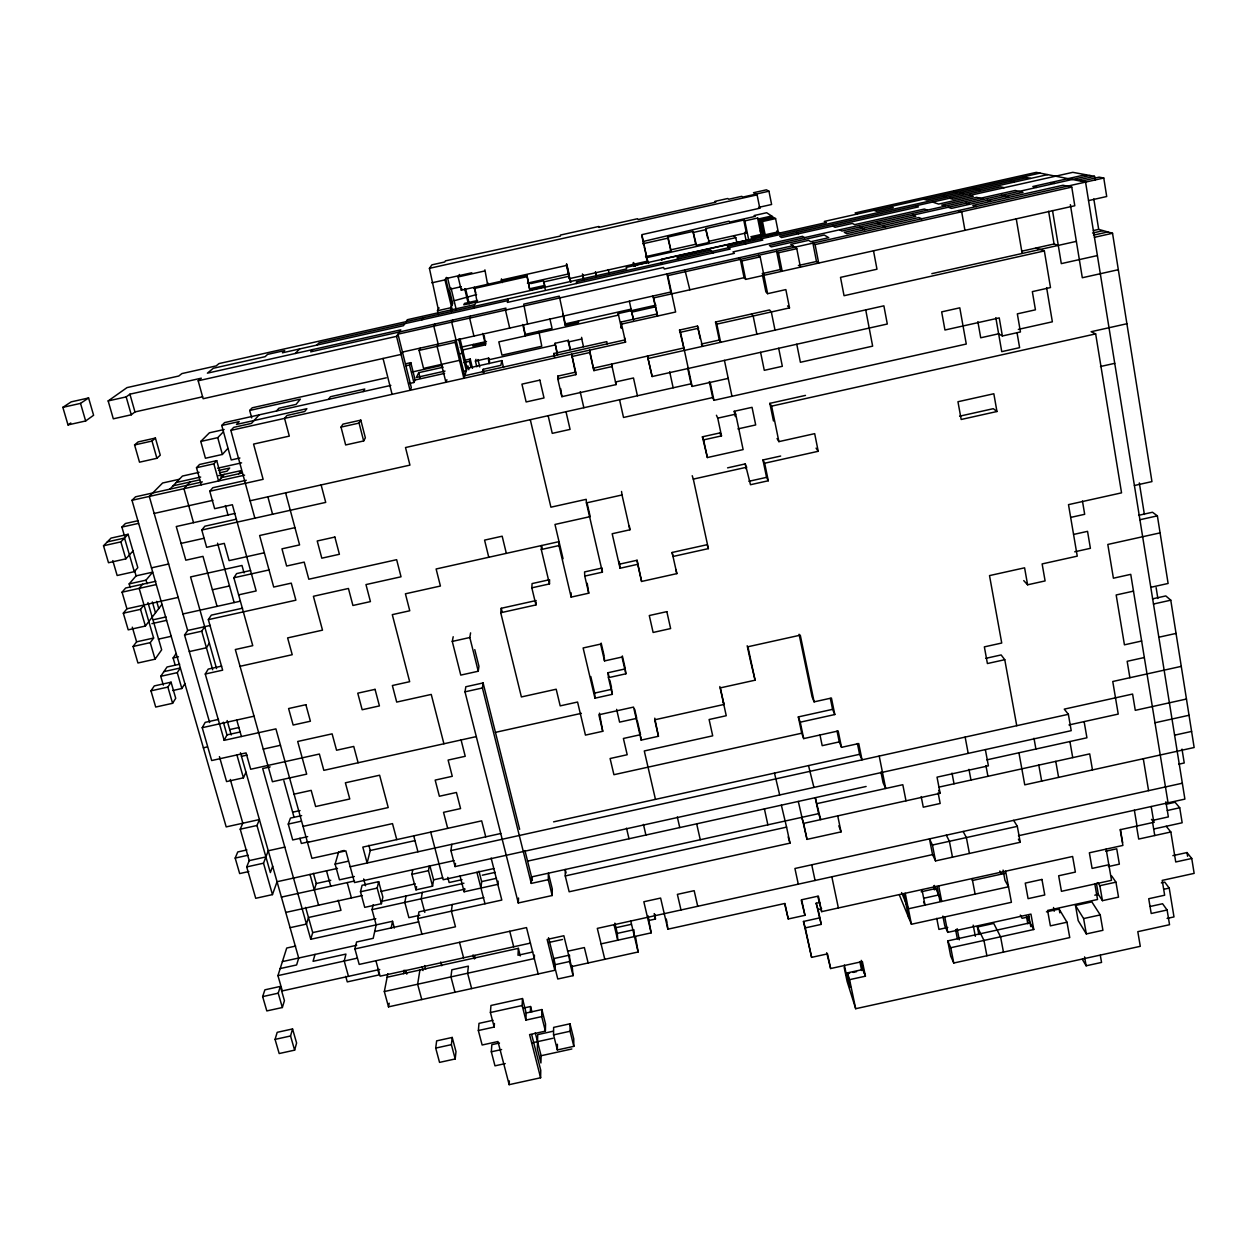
<?xml version="1.0" encoding="UTF-8"?>
<svg xmlns="http://www.w3.org/2000/svg" width="1257" height="1257" viewBox="0 0 1257 1257"><rect width="100%" height="100%" fill="white"/><g stroke="black" fill="none" stroke-linecap="round" stroke-linejoin="round"><path stroke-width="1.5" d="M637.425 395.782L633.481 377.98L615.584 381.971L616.04 384.595L561.879 396.678L560.669 388.617M557.354 1049.956L553.551 1034.888L553.63 1027.393L570.002 1023.795L573.742 1038.785L573.836 1046.343L557.354 1049.956L557.385 1044.268M387.816 973.719L384.328 991.553L388.507 1006.857L554.84 970.294L554.903 963.255L548.539 937.722M587.208 583.248L588.747 593.194L571.134 597.106L558.988 545.569L559.019 541.641L436.116 568.981L440.421 586.029L405.414 593.807L409.766 610.761L392.294 614.642L409.672 681.687L392.373 685.521L396.693 702.082L431.245 694.43L443.91 743.767M554.258 964.889L554.321 958.462L569.515 955.116L569.562 961.526L573.066 975.652L557.778 978.999L554.258 964.889L569.562 961.526M552.184 895.518L552.279 888.935L548.382 873.206L548.272 879.664L552.184 895.518L518.277 902.982L464.996 691.837L465.813 686.762L483.097 682.944L519.644 829.353M492.964 1020.307L478.996 1023.371L478.351 1030.536L482.138 1045.007L497.961 1041.534L509.164 1084.665L540.604 1077.768L529.574 1034.605L545.397 1031.133L545.538 1023.984L541.893 1009.56L526.164 1013.016L525.882 1020.103L541.72 1016.614L541.893 1009.56M557.731 378.703L557.778 376.126L575.706 372.119L571.621 354.191L575.816 374.665L557.731 378.703L561.879 396.678M540.604 1077.768L540.761 1070.304L531.664 1034.605M535.278 1032.845L541.107 1055.723L540.934 1062.966L537.336 1048.809L537.713 1034.621L553.001 1031.259M599.432 713.175L602.747 731.291L585.448 735.109L577.576 702.034L560.198 705.868L556.191 689.229L521.388 696.944L500.742 612.74L535.938 604.931L531.821 587.836L549.466 583.924L549.576 579.697M557.212 354.521L555.075 343.287L568.353 340.317L570.081 347.906M534.429 955.084L534.319 958.557L384.328 991.553M553.724 355.841L553.803 353.5L606.817 341.637L607.194 343.884M530.391 1011.665L530.564 1006.527L523.745 1008.02M548.272 879.664L531.271 883.404L531.522 876.915L818.606 813.64L820.68 819.627L815.259 797.692L818.606 813.64M525.882 1020.103L522.158 1005.537L522.472 998.545L490.953 1005.474L490.403 1012.514L494.19 1027.048L478.351 1030.536M549.466 583.924L541.28 549.513L541.453 545.554L542.364 549.356M535.938 604.931L536.079 601.993M387.14 977.223L518.355 948.344L517.994 955.241L532.701 952.005M518.277 902.982L518.544 898.017M509.164 1084.665L509.352 1080.91M531.821 587.836L532.088 583.578L547.832 580.09M494.19 1027.048L494.441 1023.481M505.235 1063.595L494.975 1065.842L491.314 1051.795L491.848 1044.677L499.485 1043.011M498.086 881.126L497.819 884.347L464.132 891.779L460.046 876.019M545.208 289.377L543.621 280.72L530.831 283.579M538.86 331.345L541.783 346.256L501.967 355.165L498.809 341.873L618.538 315.083L618.193 313.59L655.997 305.137M480.975 888.071L481.635 881.597L478.948 871.164M474.627 958.824L474.973 955.446M455.191 1058.96L455.992 1051.669L452.221 1037.449L436.65 1040.859L435.708 1048.087L439.541 1062.385L455.191 1058.96L451.389 1044.646L452.221 1037.449M500.742 612.74L501.26 608.278L536.158 600.532M464.132 891.779L464.524 888.526M531.271 883.404L482.421 687.972L483.097 682.944M452.284 904.521L451.389 911.168L455.474 926.786L354.914 948.925L359.188 964.418L526.51 927.587L538.185 973.955M1186.451 699.033L1135.275 710.331L1132.588 694.053L1064.255 709.137L1068.371 714.306L1071.215 730.663L455.065 866.576L455.505 863.386M453.196 636.733L452.269 641.416L460.769 675.103L478.241 671.238L478.948 666.32L474.769 649.633M455.065 866.576L450.917 850.58L451.829 844.311M523.431 324.825L525.395 335.918L522.723 324.479M530.014 288.717L543.134 285.779L543.008 287.083L529.81 290.053L526.95 275.487L461.303 290.194L458.114 276.933L459.418 274.482M419.917 970.011L417.638 984.215L421.755 999.551M412.767 869.624L411.872 874.338L415.988 889.846L432.549 886.185L433.586 879.837L429.988 866.136M478.241 671.238L469.819 637.519L470.589 632.868M432.549 886.185L428.464 870.677L429.265 865.994M421.928 934.171L417.78 918.568L418.942 911.875L483.772 897.577M422.321 892.391L421.205 898.786L424.803 912.362M403.528 973.609L404.141 970.137M415.988 889.846L416.57 886.641M529.81 290.053L526.95 275.487M388.507 1006.857L389.199 1003.196M406.042 895.99L404.817 902.4L408.886 917.657L419.807 915.253M391.178 927.917L392.53 921.271L310.746 939.278L262.697 768.53L270.129 766.896M460.015 338.777L467.164 368.348L501.873 360.586L500.836 365.347L483.191 369.291L482.499 371.758M381.421 903.689L382.866 897.137L378.671 881.66L362.079 885.321L360.476 891.779L364.734 907.365L381.421 903.689L377.194 888.086L378.671 881.66M354.914 948.925L356.564 941.996L373.188 938.335L376.157 924.869L372.025 909.628L373.14 904.773M368.851 845.27L370.249 850.502L367.123 863.009L362.817 847.108L481.667 820.852L485.736 836.832M508.299 298.773L507.388 302.418L663.507 267.458L664.34 269.029L734.402 253.348L732.988 251.903L802.532 236.316L804.527 237.636M489.13 363.729L488.69 358.135L475.429 361.105L476.796 366.777M294.625 1050.145L296.605 1043.011L292.551 1028.949L277.184 1032.327L275.063 1039.398L279.18 1053.539L294.625 1050.145L290.54 1035.988L292.551 1028.949M315.02 954.424L313.056 961.322L345.942 954.079L344.229 961.039L348.472 976.343M354.333 876.538L339.453 879.821L335.116 864.125L338.73 851.68M462.733 349.949L485.516 344.842L484.196 335.588M310.746 939.278L312.71 932.6L305.64 907.397M282.354 1007.517L284.428 1000.651L280.342 986.415L264.881 989.825L262.65 996.612L266.814 1010.927L282.354 1007.517L278.221 993.187L280.342 986.415M314.313 889.846L316.261 883.514L313.417 873.316M475.429 361.105L475.979 359.313M480.677 344.245L481.164 342.674M379.74 969.461L282.322 990.909L277.938 975.621L286.722 948.029L295.631 946.065M470.856 366.934L469.505 361.309L470.259 359.031L464.65 360.288M473.37 344.434L472.805 346.115L486.003 343.161M230.282 779.45L242.805 823.225L240.228 829.196L249.232 860.621L246.702 866.921L255.721 898.299L272.455 894.607L277.059 881.723L337.489 868.383M272.675 866.277L270.349 872.562L256.978 825.488L259.413 819.548L226.197 826.902L131.985 500.286L135.552 496.814L202.346 481.902M307.682 836.643L292.708 839.959L288.262 824.073L290.461 818.087L301.633 815.62M460.392 357.946L459.512 360.35L423.546 368.395L419.084 350.389L420.325 348.079M462.969 350.986L462.12 353.264L458.616 354.05M488.03 283.029L487.559 284.302L484.903 269.846M272.455 894.607L263.514 863.198L268.26 850.769L284.805 847.108M446.911 379.708L445.905 382.301L437.106 346.366L438.19 344.072L433.791 326.129L434.906 324.039M470.417 316.073L469.631 318.115L473.936 336.075M473.48 308.279L474.203 306.409M468.877 369.762L467.95 365.96L463.864 378.294L455.128 342.328L456.055 340.081M248.823 871.541L239.663 873.568L235.185 858.075L237.762 851.947L246.891 849.936M477.581 300.47L464.477 303.408L463.849 304.822L477.032 301.869L474.423 287.256L475.775 292.912M219.425 756.62L226.574 781.571L243.418 777.832L245.979 772.238M452.661 320.064L451.703 322.122L464.713 375.733L625.012 339.893M461.303 290.194L461.932 288.874M408.635 383.668L413.883 382.505L415.124 379.975L410.803 362.645L405.602 363.807M443.171 367.201L418.722 372.669L416.35 377.493L445.009 371.082M451.577 311.563L450.666 307.776L452.756 303.518L449.597 290.477L448.89 291.797M454.06 860.621L354.521 882.571L345.848 850.848L311.925 858.342L275.911 728.871L224.186 740.326L226.967 734.905L223.353 722.194M413.883 382.505L409.531 365.033L410.803 362.645M461.35 286.69L450.305 289.173L450.996 287.884L456.322 309.96M438.394 314.517L437.483 310.73L439.054 307.839M363.65 440.956L365.363 437.86L360.806 420.137L342.925 424.143L341.024 427.113L345.659 444.962L363.65 440.956L359.062 423.09L360.806 420.137M476.356 736.586L323.835 770.352L319.372 754.043L250.693 769.253L246.073 752.912L211.679 760.532L202.22 727.693L205.19 722.366L218.514 719.413M421.943 319.812L423.106 317.848M452.284 310.102L444.962 279.887L446.439 277.388M224.186 740.326L205.268 674.019L208.222 669.101L221.625 666.131M172.586 703.307L175.729 698.295L171.062 682.19L154.281 685.929L150.966 690.847L155.711 707.047L172.586 703.307L167.872 687.092L171.062 682.19M172.696 690.533L181.856 688.506L184.842 683.714M209.353 643.128L206.447 647.764L189.32 651.582M363.116 391.603L364.766 389.041L330.402 396.725L328.47 399.349M438.269 309.269L429.423 268.354L431.905 264.85L444.742 261.975L445.465 260.859L560.402 236.033L560.418 235.075L598.772 226.48L598.992 227.376L637.598 218.718L638.053 219.582L715.799 202.157L714.856 201.387L727.756 198.496L728.761 199.25L741.74 196.328L742.856 197.066L768.954 191.205L771.609 204.482L758.568 207.405L759.794 208.222L641.871 234.65L647.606 261.126L569.327 278.661L566.326 264.316M671.757 293.855L670.829 292.017L402.46 352.07L401.077 354.427L203.131 398.72L198.182 380.777L396.552 336.357L397.982 334.158L792.758 245.759M399.396 331.989L400.779 329.853L207.405 373.156L213.297 368.285L265.117 356.674L267.568 354.395L284.71 350.562L282.401 352.808L403.466 325.689L404.785 323.662M406.074 321.666L407.347 319.702L474.926 304.571L475.633 302.764L626.677 268.919L626.175 267.411L826.383 222.568L824.309 221.421L1040.026 173.105M163.316 685.112L160.755 676.313L177.268 672.636L180.301 667.986L163.913 671.615M209.652 722.524L184.559 635.021L201.733 631.203L204.687 626.693M205.268 674.019L222.646 670.17L208.348 619.654L211.302 615.144L242.538 608.199M358.119 762.763L353.736 746.438L336.562 750.24L332.115 733.852L297.689 741.473L306.692 774.139L272.423 781.728L235.326 649.523L252.751 645.658L233.865 577.78L236.615 573.601L250.567 570.505M160.755 676.313L167.04 666.996L179.672 664.199M175.084 664.812L173.12 657.977L176.09 653.561M184.559 635.021L187.654 630.48L210.359 625.42M142.622 584.222L139.166 588.37L153.621 638.037L136.604 641.824L133.085 646.459L137.94 662.989L155.067 659.187L161.666 649.806L147.949 602.543M133.085 646.459L150.243 642.641L153.621 638.037M178.195 597.389L126.926 608.797L123.312 613.18L128.214 629.851L145.403 626.033L161.949 604.366M123.312 613.18L140.533 609.346L144.005 604.994M264.331 552.766L229.088 560.622L224.296 543.385L206.635 547.314L201.796 530.014L204.828 526.227L236.41 519.188M238.626 473.795L241.281 470.574L218.545 475.649M129.172 583.892L146.032 580.137L152.663 572.171L136.086 575.863L129.172 583.892L130.241 587.522M238.61 594.86L256.161 590.947L232.372 504.733L214.648 508.692L209.778 491.236L212.779 487.747L246.262 480.268M224.233 474.376L218.592 480.944L213.863 463.833L216.738 460.643L221.436 477.644L242.444 472.946M126.926 608.797L122.055 592.188L125.637 588.009L155.837 581.284M276.509 410.976L278.865 408.242L296.039 404.408L300.376 399.129L249.703 410.458L251.714 417.905M112.784 560.591L117.152 575.502L134.31 571.668L137.814 567.645L128.135 534.288L111.04 538.106L103.514 545.758L108.495 562.727L125.826 558.862L132.991 551.006M259.193 414.841L251.447 423.42L233.692 427.38L230.864 430.381L254.872 518.183M224.139 429.517L209.416 432.801L200.774 441.443L205.425 458.239L222.379 454.453L227.816 448.45M190.137 481.997L183.946 488.69L193.515 522.676M312.82 349.54L310.699 351.85L505.958 308.122L505.471 310.086L509.698 328.077M316.968 345.062L318.995 342.878L507.844 300.58M201.261 484.825L196.485 467.714L199.517 464.493L216.738 460.643M249.703 410.458L252.217 407.802L386.323 377.807M103.514 545.758L120.876 541.877L128.135 534.288M169.884 489.146L182.438 476.057L199.077 472.349M200.774 441.443L217.744 437.656L223.29 431.905M295.238 353.484L299.685 348.927M124.537 536.158L121.898 527.076L125.401 523.525L138.286 520.649M239.914 458.004L231.225 459.952L221.766 425.463L224.594 422.588L390.848 385.412M156.905 458.286L160.268 455.16L155.412 438.049L138.129 441.914L134.578 444.947L139.511 462.183L156.905 458.286L152.003 441.05L155.412 438.049M198.182 380.777L201.309 378.184L129.911 394.179L126.171 396.898L108.165 400.92L113.319 418.817L131.278 414.794L134.97 411.935L202.644 396.788M85.649 420.969L93.599 415.266L88.587 397.966L71.193 401.863L62.85 407.347L68.004 424.913L85.649 420.969L80.527 403.387L88.587 397.966M108.165 400.92L127.004 387.612L178.777 376.016L181.919 373.58L216.173 365.897L219.001 363.572L730.207 249.075L727.536 246.341L1047.709 174.613M68.004 424.913L70.785 422.981M429.423 268.354L757.107 194.866L759.794 208.222M471.831 272.769L445.701 278.63L452.064 304.917M431.827 282.825L444.962 279.887M458.114 276.933L484.416 271.041M643.6 241.391L729.044 221.169L730.034 222.018L755.268 216.361L754.121 215.544L766.66 212.732L772.945 216.864L760.014 219.755L757.61 218.042L744.835 220.902L743.735 220.038L705.68 228.57L707.597 237.762M645.548 256.679L671.018 250.976L667.624 237.102L692.984 231.414L696.504 245.272L709.231 242.412L705.68 228.57M642.751 243.779L668.268 238.076L671.018 250.976M693.785 232.356L706.544 229.497M771.657 216.015L758.804 218.891L761.428 231.916L760.234 230.989M761.239 220.635L774.249 217.728L775.569 218.592L778.224 231.854L752.079 237.714L750.9 236.725L763.895 233.818L761.239 220.635L762.48 221.531L765.152 234.792M501.072 280.107L566.341 265.478M762.48 221.531L775.569 218.592M473.858 288.576L526.714 276.729M670.358 249.939L695.687 244.267L696.504 245.272M743.735 220.038L746.359 232.906L708.351 241.423L709.231 242.412M476.56 294.547L454.107 300.769M527.39 283.155L569.185 273.79M646.051 257.779L735.785 237.667L736.916 243.23M543.511 281.961L569.264 276.194L570.521 281.757M766.409 235.766L779.56 232.828L776.889 230.911M1027.079 177.598L926.676 200.099L923.801 199.14M437.483 310.73L450.666 307.776M1085.624 174.692L1032.845 186.507L1036.821 187.419M1090.039 175.509L841.954 231.052L839.613 229.78M62.85 407.347L80.527 403.387M1076.652 180.332L1094.548 176.326L1095.13 179.971M1081.067 181.212L1099.121 177.158L1103.772 178.023L1106.71 196.516L1088.531 200.586M670.829 292.017L666.948 273.932L667.844 275.613L1103.772 178.023M738.817 257.842L741.881 260.969L760.171 256.868L767.634 293.682L785.845 289.597L789.506 307.902L716.836 324.133L715.516 322.028L769.535 309.945L771.327 311.956L775.019 330.151M778.476 252.767L782.168 271.229L780.283 269.564L776.606 251.274L778.476 252.767L796.781 248.682L800.426 267.144M815.086 244.581L818.684 263.059L816.484 261.472L812.902 243.135L815.086 244.581L1071.765 187.104L1074.798 205.755L745.668 279.4L744.081 277.671L740.342 259.382M419.084 350.389L455.128 342.328M653.671 297.893L657.615 316.041L652.902 296.024L653.671 297.893L744.081 277.671M780.283 269.564L762.182 273.617L763.91 275.314M798.384 265.51L816.484 261.472M460.251 347.372L486.49 341.511M578.424 320.944L578.519 322.468L565.289 325.422L565.289 323.882L630.998 309.175L633.528 319.734M525.646 334.299L552.074 328.391L549.89 318.901M631.862 312.113L654.693 306.991M406.027 365.803L409.531 365.033M230.864 430.381L625.546 342.14L621.052 322.012L656.798 314.014M412.422 371.962L442.275 365.3M463.849 362.566L469.505 361.309M488.219 359.911L555.013 344.984M570.128 349.619L568.384 341.983L581.755 338.997L581.63 337.347M415.124 379.975L444.601 373.392M134.578 444.947L152.003 441.05M221.766 425.463L239.207 421.551L236.473 424.442L306.881 408.698L304.697 411.51L286.942 415.486L284.569 418.361L289.299 436.116L253.568 444.098L263.122 479.326L209.778 491.236M462.859 371.553L466.363 370.768L458.711 339.201M1093.401 230.565L1098.681 229.387L1112.539 233.268L1151.946 481.604L1134.411 485.501M1092.553 233.048L1103.222 230.66M1021.8 251.196L1054.057 243.984L1058.284 245.398M1093.496 235.169L1107.841 231.948M684.421 350.404L679.518 330.072L697.509 326.05L702.522 346.351L701.327 344.057L719.287 340.05L720.638 342.297L716.836 324.133M931.83 273.665L1076.369 241.36M1094.454 237.322L1112.539 233.268M571.684 356.579L589.816 352.526L589.596 350.184L593.901 370.626L612.002 366.573L611.578 364.106L616.04 384.595M679.518 330.072L680.524 332.257L698.672 328.203M977.867 321.651L980.727 337.787L998.639 333.781L1002.379 335.98L1020.448 331.958L1017.337 313.857L1035.438 309.819L1032.343 291.624L1050.491 287.57L1044.363 250.929L844.044 295.709L840.509 277.373L876.977 269.218L873.505 250.787M593.65 368.112L683.368 348.063M1097.392 255.564L1061.301 263.624L1052.518 210.548M341.024 427.113L359.062 423.09M648.203 358.496L883.875 305.828L887.301 324.023L652.147 376.534L647.465 356.092L652.147 376.534M196.485 467.714L213.863 463.833M217.555 468.217L241.595 462.859M179.374 479.263L162.609 483.002L149.3 496.421L187.654 630.48M218.498 470.511L229.685 468.028L226.983 471.171L219.456 472.852M1118.321 269.705L1082.308 277.75L1070.367 204.655M176.263 482.499L200.68 477.047M173.105 485.799L199.612 479.875M131.985 500.286L244.596 475.146M728.212 378.388L692.136 386.433L691.036 383.809L405.508 447.539L409.939 465.121L250.112 500.773M154.171 513.437L212.936 500.317M121.898 527.076L138.584 523.368M1002.379 335.98L999.236 317.895L944.95 330.01L941.666 311.877L959.798 307.824L966.272 344.041L713.96 400.323L712.672 397.573L623.519 417.465L619.56 399.757M1018.327 329.397L1052.36 321.808L1046.61 287.586M107.301 541.893L124.537 538.059L134.31 571.668M234.918 513.437L176.263 526.526L185.816 560.198L202.99 556.364L217.068 606.377M201.796 530.014L325.72 502.391L321.116 484.935M735.345 416.586L734.229 411.29L752.047 407.331L755.693 424.945L737.922 428.904M773.464 420.985L769.85 403.356L805.486 395.405M1126.901 323.74L1091.123 331.722L1095.664 333.891L1121.543 492.854L1068.497 504.638L1077.249 556.144L1042.132 563.922L1045.101 580.923L1027.598 584.804L1023.748 580.608M716.427 415.266L717.747 418.157L735.706 414.15L743.123 449.597L707.377 457.548L702.396 436.823L720.167 432.864L721.502 435.896L703.59 439.887L702.396 436.823M769.85 403.356L771.625 406.137L1095.664 333.891M181.055 543.401L203.995 538.279M294.955 527.641L259.618 535.513L273.712 587.05L291.263 583.138L295.882 600.186L208.348 619.654M151.484 567.85L168.642 564.016M1100.488 366.51L1114.739 363.336M777.062 438.552L778.9 441.631L814.677 433.649L818.213 451.294L764.665 463.22L762.952 459.968L780.66 456.04M122.055 592.188L156.292 584.552M233.865 577.78L269.029 569.94M727.583 467.855L745.26 463.912L750.492 484.715L768.294 480.755L764.665 463.22M959.594 416.193L993.297 408.682L996.958 411.51L961.181 419.477L957.96 401.737L993.831 393.755L996.958 411.51M588.747 593.194L584.756 576.083L602.402 572.155L586.406 502.91L622.026 494.975L621.539 491.456M692.214 475.727L693.314 479.106L746.815 467.195M212.386 589.769L229.497 585.966M748.905 481.29L766.566 477.361L768.294 480.755M153.323 619.764L166.05 616.936M182.941 613.966L239.82 601.302M151.924 623.629L166.568 620.361M541.28 549.513L558.988 545.569M629.348 526.007L629.898 529.794L612.175 533.738L620.047 568.243L637.708 564.314L637.079 560.261L619.575 564.142M158.366 639.153L171.156 636.309M173.12 657.977L178.447 656.783M672.118 552.467L707.157 544.69L708.367 548.618L673.029 556.474L672.118 552.467L676.832 573.632L641.589 581.457L637.708 564.314M240.04 666.304L292.221 654.708L287.617 637.912L322.499 630.15L313.402 596.289L348.44 588.48L352.918 605.481L370.422 601.6L365.976 584.584L401.03 576.79L396.646 559.695L308.813 579.226L304.21 562.115L286.627 566.027L281.961 548.838L299.59 544.909L285.606 492.854M150.966 690.847L167.872 687.092M452.269 641.416L469.819 637.519M1070.697 517.413L1084.681 514.302L1082.45 500.993M1138.622 515.323L1152.48 512.243L1157.383 515.857L1168.114 583.468L1150.799 587.302M202.22 727.693L254.04 716.191M1073.588 534.445L1087.541 531.35L1090.4 548.319L1074.719 551.792M1139.926 519.738L1157.383 515.857M229.701 729.579L239.129 727.489M226.967 734.905L240.26 731.967M1160.085 532.874L1107.81 544.454L1113.403 578.204L1130.75 574.355L1168.052 802.814M203.383 747.805L207.106 746.972M464.996 691.837L482.421 687.972M604.538 660.915L621.995 657.05L625.86 673.799L608.435 677.664L612.332 694.335L594.954 698.185L583.122 647.968L600.61 644.103L604.538 660.915L604.303 657.694M263.263 749.109L280.468 745.291M608.435 677.664L608.074 672.715L625.342 668.881L622.356 655.95M241.47 756.337L247.048 755.096M594.954 698.185L594.687 693.078L611.923 689.26M495.431 732.36L581.363 713.347M1133.484 591.136L1116.169 594.97L1124.434 644.825L1141.639 641.023M834.805 714.542L832.59 709.341L798.321 716.914L800.253 722.178L834.805 714.542L831.427 698.028L814.112 701.862L800.285 635.162L747.915 646.758L755.08 680.194L720.34 687.878L723.969 704.47L654.677 719.805L658.448 736.272L641.164 740.106L633.544 707.094L598.866 714.777L602.747 731.291M1152.48 598.882L1165.805 595.928L1170.77 600.186L1194.15 747.522L1024.754 784.839L1018.924 752.77M294.075 794.157L311.17 790.37L315.633 806.538L349.776 798.981L345.376 782.797L379.614 775.223L388.224 807.56L303.031 826.383M1153.486 604.02L1170.77 600.186M985.849 658.322L1001.138 654.944L1004.767 659.705L1016.74 725.713M292.645 812.195L300.03 810.576M1004.767 659.705L987.405 663.539L984.357 646.868L1001.735 643.034L989.51 575.596L1024.596 567.818L1027.598 584.804M240.228 829.196L256.978 825.488M288.262 824.073L301.397 821.167M1158.828 637.22L1176.049 633.418M235.185 858.075L248.053 855.231M308.719 841.829L301.366 843.447L299.904 838.262M307.494 842.394L392.498 823.618L396.756 839.613M857.415 743.515L859.599 754.31L862.035 759.841L858.735 743.547L841.53 747.334L838.168 730.977L803.694 738.597L801.73 733.208L613.919 774.705L610.101 758.521L627.196 754.734L623.393 738.472L640.536 734.685L637.173 720.151M1144.326 657.521L1127.168 661.308L1129.886 677.712M249.232 860.621L265.903 856.928M246.702 866.921L263.514 863.198M340.568 851.288L344.245 850.47M841.53 747.334L839.252 741.897L822.188 745.668L819.957 734.842M1181.266 666.367L1112.759 681.498L1118.227 714.086L1068.984 724.943M370.249 850.502L414.7 840.682M335.116 864.125L348.173 861.234M350.2 866.749L500.805 833.501M553.583 821.858L859.599 754.31M450.917 850.58L1068.371 714.306M316.261 883.514L330.764 880.309M281.411 897.105L354.521 880.984M411.872 874.338L428.464 870.677M360.476 891.779L377.194 888.086M285.763 912.425L362.377 895.534M380.635 891.512L415.313 883.86M433.586 879.837L442.715 877.81M493.812 868.571L443.171 879.743L430.711 832.118M527.579 861.124L866.12 786.473M986.824 759.857L1086.928 737.78L1084.131 721.612M1154.979 722.775L1189.028 715.264M462.01 879.696L449.126 882.524L447.775 877.355M482.279 875.218L495.179 872.374M817.317 803.553L902.809 784.714L905.998 800.819M380.73 901.568L463.927 883.231M481.635 881.597L496.484 878.313M290.1 927.682L306.472 924.084L308.468 917.5L340.977 910.335L338.18 900.216M372.025 909.628L464.964 889.139M938.979 787.102L1089.709 753.886L1092.474 769.928M1174.604 735.172L1191.589 731.433M565.257 875.925L786.583 827.137L790.009 843.133L569.154 891.779L565.257 875.925L565.241 869.483L566.106 872.987M801.683 817.364L803.632 823.382L940.142 793.293L937.031 777.156L988.395 765.843L985.362 749.596M312.71 932.6L375.812 918.694M417.78 918.568L501.81 900.059L491.126 858.012M374.68 931.547L418.675 921.868M798.305 801.432L807.01 839.377L841.059 831.883L837.728 815.872M282.385 961.605L356.721 945.248M1178.736 764.209L1184.235 762.983L1182.004 749.109M280.185 968.566L296.621 964.952L298.695 958.023L240.464 752.786M277.938 975.621L357.114 958.195M1182.334 783.221L794.927 868.493L798.289 884.174M932.443 845.034L1017.322 826.352L1020.244 842.269L935.538 860.904L932.553 854.619L929.473 838.89L932.443 845.034L935.538 860.904M262.65 996.612L278.221 993.187M530.423 943.111L380.117 976.17L375.906 960.741M932.553 854.619L597.311 928.389L604.806 959.311M1018.453 835.732L1184.895 799.106L1085.561 182.092L1036.271 172.366L855.137 212.936L857.447 214.004M1166.26 804.213L1175.075 802.265L1179.726 807.78L1182.161 822.769L1153.816 828.992M548.775 942.483L562.539 939.466M615.867 927.729L631.344 924.319M648.565 920.533L655.447 919.024L654.944 914.389M1167.297 810.514L1179.726 807.78M614.029 924.712L617.753 940.205L617.328 933.385L633.889 929.74L634.455 936.544M1154.052 820.067L1168.366 816.909L1165.883 801.777M567.677 951.219L584.364 947.558L588.15 962.972M601.066 943.881L651.157 932.867L648.046 915.819M651.157 932.867L643.835 901.756L660.616 898.064L667.86 929.19L784.902 903.453L788.265 918.977L804.967 915.316L801.636 899.776L818.37 896.084L821.669 911.639L1072.614 856.473L1075.379 872.091L1058.661 875.768L1061.458 891.323L1111.518 880.324L1106.129 849.103M1151.208 806.523L1153.832 822.314L1120.223 829.714L1122.894 845.427L1089.363 852.796L1092.097 868.414L1108.831 864.753M819.297 917.971L803.459 921.46L805.281 927.886L821.245 924.382L816.17 903.233L819.69 902.463M816.17 903.233L818.103 909.534L821.654 908.764M844.154 967.371L847.124 981.497L855.687 1008.711L1140.288 946.317L1137.805 931.673L1169.544 924.712L1167.109 910.005L1151.208 913.493L1148.725 898.724L1164.658 895.22L1162.206 880.387L1194.15 873.379L1191.746 858.468L1175.735 861.972L1170.833 831.993L1138.701 839.063L1136.485 825.88M635.508 936.559L638.132 951.989L571.495 966.633L563.859 935.742L547.141 939.435L554.84 970.294M921.177 891.779L935.789 888.558M972.305 880.529L1005.191 873.301M1105.751 851.209L1116.719 848.789L1119.359 864.156L1108.407 866.56M275.063 1039.398L290.54 1035.988M924.005 898.189L938.728 894.968M1172.86 855.656L1186.985 852.56L1191.746 858.468M490.403 1012.514L522.158 1005.537M899.415 895.078L911.435 924.256L1011.414 902.306L1005.616 871.195M1097.801 882.618L1099.844 885.698L1115.949 882.163L1118.526 897.137L1102.452 900.656L1098.351 894.403L1096.403 883.262M803.459 921.46L811.613 957.363L827.515 953.874L830.626 968.534L862.381 961.558L865.429 976.186L849.575 979.659L847.422 972.887L863.15 969.446M947.778 927.462L938.932 929.41L936.748 918.333M1094.8 895.188L1098.351 894.403M1161.342 882.901L1164.768 882.147L1169.23 888.102L1173.991 916.919L1167.093 918.427M942.876 916.07L944.745 925.639L947.778 932.364L1030.944 914.106L1033.773 929.504L950.779 947.715L947.731 940.896L1030.08 922.827M978.857 934.548L977.412 927.006L993.737 923.424L1000.572 936.795L1003.463 952.115M1046.421 911.859L1059.132 909.062L1066.989 922.214L1069.754 937.581L953.764 963.019L950.701 956.09L947.731 940.896M1075.489 905.48L1091.846 901.882L1100.236 914.923L1102.923 930.306L1086.331 933.935L1078.192 920.627L1075.489 905.48L1083.613 918.568L1086.331 933.935M1029.232 916.73L1022.082 918.301L1020.338 915.112M435.708 1048.087L451.389 1044.646M1164.045 889.233L1169.23 888.102M553.551 1034.888L570.065 1031.259L570.002 1023.795M1066.989 922.214L1050.381 925.859L1047.584 910.461L1097.534 899.493L1094.816 883.985M1083.613 918.568L1100.236 914.923M1150.281 906.438L1162.568 903.752L1167.109 910.005M491.314 1051.795L501.59 1049.548M532.387 1042.791L552.923 1038.282M844.343 965.015L846.228 973.924L849.669 973.169M853.094 972.415L856.536 971.661M541.107 1055.723L571.856 1048.982M1082.324 959.327L1086.142 965.8L1101.556 962.422L1100.299 955.304M1094.548 176.326L1072.802 172.335L952.727 199.234L949.569 198.26M1023.402 176.828L1030.819 178.4M1050.443 182.579L1054.56 183.443M1071.765 187.104L1063.013 185.25L972.839 205.441L976.39 206.541M1010.345 181.354L1013.943 182.186M1004.17 187.717L1000.588 186.822L779.733 236.3L781.508 237.573L918.458 206.902L915.583 205.865M973.594 187.984L980.193 189.744M1001.358 195.369L1008.9 197.365M953.89 190.813L956.986 191.708M960.128 192.604L963.333 193.515M969.87 195.385L973.232 196.359L938.665 204.09L932.568 202.063M983.634 199.329L976.642 197.333L941.792 205.127L944.965 206.195M987.216 200.366L990.862 201.403M943.394 196.343L946.458 197.302M965.91 203.304L969.336 204.357M948.187 207.264L951.47 208.363L1022.978 192.352L1015.263 190.451L769.457 245.492L771.201 246.906L824.262 235.012L828.74 237.699L810.749 241.737L808.644 240.338L790.81 244.345L796.781 248.682M958.211 210.61L961.668 211.757L964.936 230.33M1036.129 247.99L1044.363 250.929M927.399 210.123L924.366 209.039L854.713 224.626L852.325 223.432L835.057 227.297L832.841 226.087M890.616 206.572L893.224 207.594L876.522 211.333L874.039 210.28M912.755 215.198L915.74 216.361L844.327 232.356L846.747 233.676L918.773 217.54L921.852 218.749M877.355 223.133L880.026 224.359M882.744 225.616L885.525 226.889M859.647 227.093L864.737 229.638M768.954 191.205L766.409 189.823L753.524 192.714L757.107 194.866M796.702 232.498L798.619 233.755M767.697 236.756L762.653 232.859L760.014 219.755M761.176 238.799L762.779 240.087L576.413 281.835L576.507 283.501M745.26 231.979L746.359 232.906M754.467 239.726L753.257 238.72L661.261 259.319L661.889 260.466M744.348 242.57L745.81 243.889M758.474 255.328L760.171 256.868M733.695 235.75L735.785 237.667M787.558 305.922L789.506 307.902M767.634 293.682L765.874 291.828L762.543 275.44M713.128 252.893L710.708 250.096L677.083 257.638L678.01 259.083M1166.213 826.273L1170.833 831.993M751.529 313.983L753.163 316.026L756.887 334.205M1151.475 819.36L1153.832 822.314M1111.738 876.035L1115.949 882.163M816.06 448.152L818.213 451.294M667.624 237.102L668.268 238.076M684.908 269.909L689.826 289.801M1013.676 820.35L1017.322 826.352M1018.421 839.205L1020.244 842.269M1033.773 929.504L1026.435 916.243L1027.833 923.801M999.834 871.007L1001.53 874.102M661.072 262.87L661.873 264.379M963.145 831.474L966.382 837.571L969.414 853.44M938.618 790.417L940.142 793.293M734.229 411.29L735.706 414.15M946.317 835.182L949.412 841.31L952.476 857.164M977.412 927.006L983.964 940.44L986.886 955.744M647.606 261.126L644.228 246.859M648.659 263.42L648.125 262.257L635.005 265.211L635.445 266.39M934.344 885.415L941.729 901.458L938.68 885.918M923.596 901.866L925.026 905.134L921.962 889.595M901.615 892.611L908.34 908.795L1008.523 886.782L1005.003 880.403L1003.07 870.08M814.112 701.862L812.053 696.755L799.091 634.251M838.812 825.802L841.059 831.883M808.518 765.592L813.923 787.416M860.919 962.799L865.429 976.186M755.08 680.194L749.958 658.684M846.228 973.924L850.47 987.342L847.422 972.887M821.669 911.639L817.804 896.477M774.485 773.102L779.686 794.974M830.626 968.534L826.682 952.727M786.583 827.137L781.351 805.171M788.17 836.958L790.009 843.133M132.299 627.18L136.604 641.824M146.032 580.137L147.085 583.782M152.348 601.946L155.491 612.819M134.515 570.458L136.086 575.863M120.876 541.877L125.826 558.862M140.533 609.346L145.403 626.033M150.243 642.641L155.067 659.187M804.967 915.316L801.212 900.122M156.669 601.365L158.743 608.561M177.268 672.636L181.856 688.506M201.733 631.203L212.684 669.745M227.14 720.56L231.225 734.968M236.835 754.671L243.418 777.832M129.911 394.179L134.97 411.935M126.171 396.898L131.278 414.794M236.756 720.025L241.423 736.508M216.565 668.567L190.561 576.932L241.988 565.477L244.047 572.893M217.555 543.197L234.132 602.574M283.846 780.691L294.091 817.427M310.008 874.448L318.587 905.197M345.722 976.359L347.278 981.89L379.221 974.866L377.697 969.32M217.744 437.656L222.379 454.453M225.396 505.55L228.02 514.977M326.49 870.818L330.764 886.216M347.215 882.587L351.426 897.954M363.666 878.957L365.536 885.792M267.867 496.814L272.58 514.239M392.53 921.271L394.352 928.012M405.775 970.388L406.797 974.144M788.265 918.977L784.635 903.767M424.63 965.549L425.62 969.273M422.038 966.822L423.043 970.577M440.751 961.998L441.741 965.737M413.726 835.858L417.937 851.79M455.003 992.244L450.949 976.893L451.844 969.791L468.374 966.146L467.62 973.232L471.626 988.583M459.528 942.326L463.582 957.803M447.696 828.363L443.532 812.336L460.565 808.581L456.432 792.476L439.369 796.247L435.173 780.094L452.269 776.307L448.105 760.076L465.231 756.29L461.083 739.964M473.009 954.911L473.983 958.635M722.649 699.332L723.969 704.47M476.922 872.295L484.998 903.767M518.355 948.344L520.272 955.933M530.564 1006.527L531.915 1011.791M509.761 931.264L513.704 946.788M522.472 998.545L526.164 1013.016M383.055 358.465L392.09 394.337M541.72 1016.614L545.397 1031.133M397.982 334.158L411.338 387.675L410.033 390.314L396.552 336.357M524.939 850.549L532.402 880.419M570.065 1031.259L573.836 1046.343M572.124 965.643L573.066 975.652M418.722 372.669L420.121 378.278M488.769 557.275L484.573 540.117L502.172 536.205L506.335 553.363M501.26 608.278L502.187 612.033M447.602 278.017L450.305 289.173M465.718 289.251L469.222 303.88M464.681 288.701L468.217 303.424M483.191 369.291L484.024 372.795M614.862 923.125L617.328 933.385M477.959 359.533L479.75 366.965M470.259 359.031L472.491 368.348M482.782 333.419L485.516 344.842M488.69 358.135L489.602 361.922M621.052 322.012L621.555 324.102L675.638 312.003L667.844 275.613M624.493 337.693L625.546 342.14M501.873 360.586L503.523 367.5M630.763 921.02L638.132 951.989M654.19 913.619L655.447 919.024M501.464 278.85L502.329 282.589M530.297 419.681L550.912 507.184L586.218 499.328L586.406 502.91M563.057 558.768L554.981 524.452L590.209 516.611L587.019 502.784M590.79 676.533L594.687 693.078M626.505 828.159L629.003 838.765M621.131 326.851L621.492 328.438L618.193 313.59M527.579 324.07L523.729 304.147L559.286 296.181L565.289 323.882M666.241 919.024L667.043 922.449M548.146 415.706L552.263 433.366L570.081 429.391L565.996 411.715M601.176 643.113L604.193 656.091M608.074 672.715L608.922 676.392M609.786 680.068L611.499 687.422M616.621 709.372L619.591 722.131L636.765 718.344L634.659 709.215M643.443 824.419L645.909 835.041M675.889 569.5L676.832 573.632M544.045 282.558L544.894 286.25M555.075 343.287L557.684 354.663M553.803 353.5L554.62 357.019M557.778 376.126L558.611 379.693M655.463 799.373L644.291 750.963L712.703 735.832L709.105 719.523L726.247 715.72L719.852 686.526M680.995 909.974L677.382 894.371L694.163 890.679L697.729 906.297M562.696 314.046L565.289 325.422M580.2 391.744L583.845 407.739M654.756 718.171L658.448 736.272M677.319 816.94L679.754 827.577M637.079 560.261L641.589 581.457M696.677 823.838L700.275 839.723M589.816 352.526L593.901 370.626M622.026 494.975L629.898 529.794M566.703 263.891L568.808 273.13M570.05 278.677L570.882 282.354M566.734 265.038L568.84 274.34M581.755 338.997L583.484 346.633M582.729 274.607L583.971 280.107M582.431 273.963L583.672 279.494M595.661 272.408L596.478 276.053M595.457 271.763L596.274 275.424M608.309 269.579L609.236 273.869M629.333 301.114L633.512 320.111M633.638 262.493L634.455 266.185M633.167 262.807L633.952 266.437M641.793 235.562L643.82 244.974M693.314 479.106L708.367 548.618M669.682 371.758L673.155 387.8M764.413 808.895L767.87 824.828M680.524 332.257L692.136 386.433M703.59 439.887L707.377 457.548M687.595 367.767L691.036 383.809M747.192 645.752L749.565 656.845M805.281 927.886L811.613 957.363M710.174 382.411L713.96 400.323M717.747 418.157L721.502 435.896M803.632 823.382L807.01 839.377M697.509 326.05L700.18 338.652M709.294 381.594L712.672 397.573M720.167 432.864L720.905 436.383M811.739 864.8L815.07 880.481M818.103 909.534L821.245 924.382M692.984 231.414L695.687 244.267M849.575 979.659L855.687 1008.711M859.835 961.621L861.689 970.53M724.441 360.382L731.967 396.301M800.253 722.178L803.694 738.597M715.516 322.028L719.287 340.05M745.26 463.912L746.359 469.128M798.321 716.914L801.73 733.208M831.835 876.789L838.372 907.963M762.952 459.968L766.566 477.361M861.265 960.364L863.905 973.059M741.881 260.969L745.668 279.4M760.595 352.306L764.287 370.328L782.341 366.306L778.68 348.268M771.625 406.137L778.9 441.631M830.343 698.421L832.59 709.341M837.036 731.071L839.252 741.897M744.835 220.902L748.983 241.218M744.537 232.875L746.014 240.118M757.61 218.042L761.349 236.52M796.781 344.229L800.395 362.283L872.641 346.146L865.727 309.898M879.209 756.054L885.698 788.485L883.09 782.734L880.937 772.034M905.229 893.271L911.435 924.256M903.893 893.68L908.701 917.594M933.637 886.044L934.375 889.846M957.127 928.687L959.295 939.812M955.571 929.599L957.363 938.79M921.192 796.577L923.282 807.198L940.173 803.474L938.131 792.837M944.761 916.95L947.778 932.364M950.779 947.715L953.764 963.019M937.046 886.389L939.859 900.719M952.005 773.102L954.032 783.787M972.148 878.564L975.118 894.12M973.185 925.152L975.338 936.292M965.14 737.089L968.204 753.383M968.958 769.363L970.985 780.047M985.944 765.623L987.939 776.323M1028.666 915.175L1030.771 926.629M1053.539 907.507L1054.214 911.246M1033.992 738.268L1035.909 749.031M1038.801 765.104L1041.676 781.116M1059.132 909.062L1059.824 912.849M1055.77 761.365L1058.598 777.392M1084.555 956.907L1086.142 965.8M1099.844 885.698L1102.452 900.656M995.811 317.644L1001.75 351.646L1019.616 347.655L1017.149 333.372M1069.911 741.536L1072.724 757.625M1120.396 829.416L1122.642 842.583M1016.222 218.671L1022.145 253.49M1134.364 810.231L1137.019 826.006M1143.289 758.725L1148.584 790.653M1152.575 822.345L1154.759 835.528M1048.621 211.239L1054.057 243.984M1186.985 852.56L1187.582 856.268M1093.81 198.936L1098.681 229.387M1139.329 482.924L1144.389 514.443M1156.126 587.616L1157.854 598.473M667.247 924.131L667.86 929.19M640.74 736.492L641.164 740.106M619.261 561.455L620.047 568.243M625.515 670.515L625.86 673.799M602.402 572.155L602.072 568.038L584.568 571.919L584.756 576.083M612.065 690.941L612.332 694.335M575.706 372.119L575.816 374.665M569.264 276.194L569.327 278.661M568.353 340.317L568.384 341.983M571.071 592.785L571.134 597.106M539.85 380.133L521.938 384.139L526.133 401.957L544.014 397.966L539.85 380.133M334.865 537.053L317.22 540.981L321.808 558.187L339.406 554.274L334.865 537.053M666.838 611.64L649.288 615.537L653.121 632.46L670.625 628.563L666.838 611.64M305.875 704.706L288.591 708.539L293.148 725.038L310.4 721.219L305.875 704.706M375.057 689.355L357.758 693.188L362.173 709.749L379.425 705.915L375.057 689.355M1041.943 879.444L1025.241 883.121L1028.085 898.645L1044.771 894.984L1041.943 879.444"/></g></svg>
